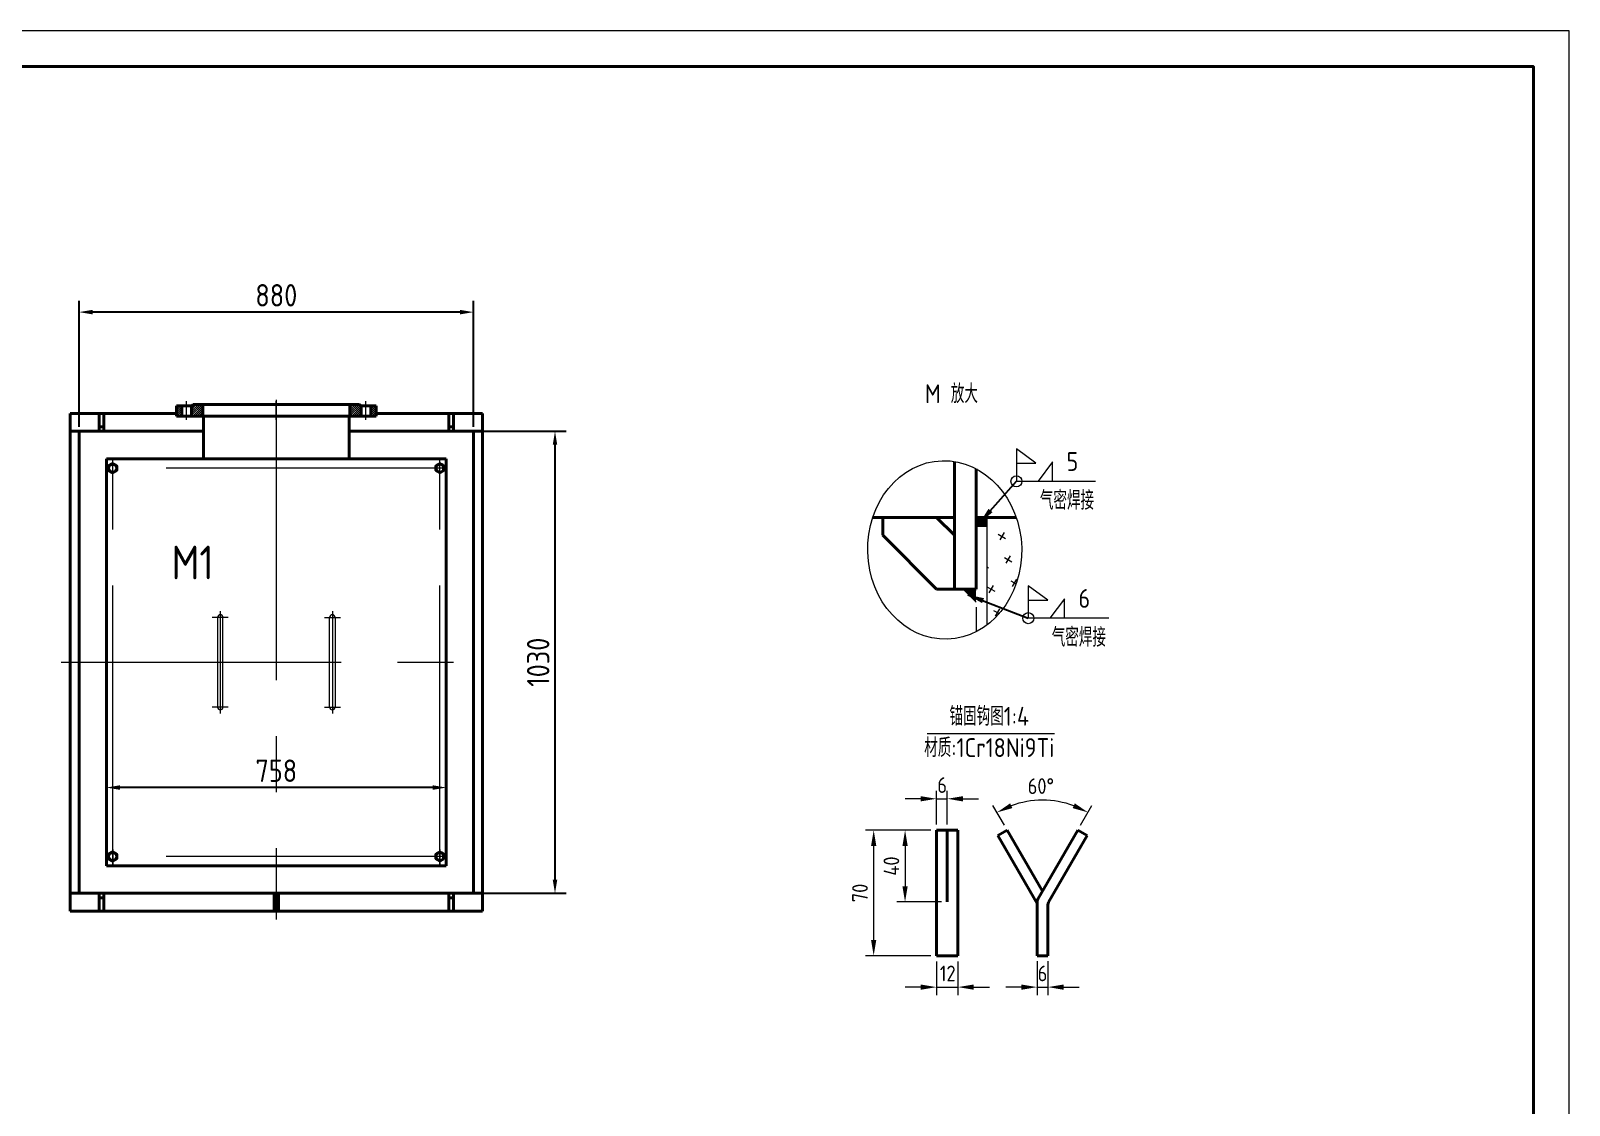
# Model space of a CAD drawing. Header units: millimetres. Extents: x 52110 to 400893, y -153728 to 31997.
# Drawn here: x 366059 to 369491, y -10986 to -8590 of the extents above; entities that cross this region are included whole.
import ezdxf

# ---------------------------------------------------------------- set-up
doc = ezdxf.new("R2010")
doc.units = ezdxf.units.MM
doc.header["$LTSCALE"] = 500
doc.linetypes.add('CENTER', pattern=[2, 1.25, -0.25, 0.25, -0.25])
doc.linetypes.add('PHANTOM2', pattern=[1.25, 0.625, -0.125, 0.125, -0.125, 0.125, -0.125])
for name, color, linetype, lineweight in [('2D', 4, 'PHANTOM2', 20), ('BIAOZHU', 3, 'Continuous', 25), ('POU', 4, 'Continuous', 20), ('SHI', 7, 'Continuous', 40), ('SW', 8, 'Continuous', 20), ('WEN', 3, 'Continuous', 20), ('XI', 2, 'Continuous', 20), ('ZHONG', 1, 'CENTER', 20)]:
    doc.layers.add(name, color=color, linetype=linetype, lineweight=lineweight)
doc.styles.add('GB', font='gbenor.shx', dxfattribs={"bigfont": 'gbcbig.shx'})
doc.styles.add('工程字', font='gbenor.shx', dxfattribs={"bigfont": 'gbcbig.shx'})
doc.dimstyles.new('GB-5', dxfattribs={"dimscale": 10, "dimtxt": 5, "dimasz": 3, "dimexe": 2.5, "dimexo": 1, "dimgap": 1.25, "dimtad": 1, "dimdsep": 46, "dimtxsty": '工程字', "dimcen": 5, "dimadec": 0, "dimazin": 0, "dimtfac": 0.7, "dimtix": 1, "dimtmove": 0, "dimatfit": 3, "dimfxl": 0, "dimtzin": 0, "dimarcsym": 0})
doc.dimstyles.new('ISO-25$0', dxfattribs={"dimscale": 40, "dimtxt": 3.5, "dimasz": 3.5, "dimexe": 1, "dimexo": 0.2, "dimgap": 1.2, "dimtad": 1, "dimtoh": 1, "dimdec": 1, "dimzin": 9, "dimdsep": 46, "dimtxsty": 'GB', "dimcen": 0, "dimclrd": 3, "dimclre": 3, "dimclrt": 256, "dimadec": 0, "dimazin": 2, "dimtfac": 1, "dimtdec": 1, "dimtix": 1, "dimtmove": 0, "dimatfit": 3, "dimldrblk": 'DOTSMALL', "dimfxl": 0, "dimlwd": -1, "dimlwe": 20, "dimarcsym": 0})
doc.dimstyles.get("Standard").update_dxf_attribs({"dimtxt": 0.18, "dimasz": 0.18, "dimexe": 0.18, "dimexo": 0.0625, "dimgap": 0.09, "dimtad": 0, "dimtih": 1, "dimtoh": 1, "dimdec": 4, "dimzin": 0, "dimdsep": 46, "dimtxsty": 'Standard', "dimcen": 0.09, "dimadec": 0, "dimazin": 0, "dimtfac": 1, "dimtdec": 4, "dimtofl": 0, "dimtmove": 0, "dimatfit": 3, "dimfxl": 0, "dimtolj": 1, "dimtzin": 0, "dimarcsym": 0})
pattern_1 = [(45, (-4144.3455, -3566.1863), (-2.245064, 2.245064), [])]

# ---------------------------------------------------------------- blocks, each defined once
blk = doc.blocks.new('*D150')
at = {"layer": 'BIAOZHU', "color": 0, "lineweight": -2}
for p, q in [((366166.9, -9473.2), (366166.9, -9192.4)), ((367046.9, -9473.2), (367046.9, -9192.4)), ((367016.9, -9217.4), (366196.9, -9217.4))]:
    blk.add_line(p, q, dxfattribs=at)
at = {"layer": 'BIAOZHU', "color": 0}
for points in [[(366196.9, -9212.4), (366196.9, -9222.4), (366166.9, -9217.4)], [(367016.9, -9212.4), (367016.9, -9222.4), (367046.9, -9217.4)]]:
    blk.add_solid(points, dxfattribs=at)
at = {"layer": 'Defpoints', "color": 0}
for p in [(366166.9, -9217.4), (366166.9, -9483.2), (367046.9, -9483.2)]:
    blk.add_point(p, dxfattribs=at)
at = {"layer": 'BIAOZHU', "color": 0, "insert": (366606.9, -9179.9), "char_height": 50, "attachment_point": 5, "style": '工程字'}
blk.add_mtext('880', dxfattribs=at)
blk = doc.blocks.new('*D151')
at = {"layer": 'BIAOZHU', "color": 0, "lineweight": -2}
for p, q in [((367056.9, -9483.2), (367253.5, -9483.2)), ((367228.5, -9513.2), (367228.5, -10483.2)), ((367056.9, -10513.2), (367253.5, -10513.2))]:
    blk.add_line(p, q, dxfattribs=at)
at = {"layer": 'BIAOZHU', "color": 0}
for points in [[(367223.5, -9513.2), (367233.5, -9513.2), (367228.5, -9483.2)], [(367223.5, -10483.2), (367233.5, -10483.2), (367228.5, -10513.2)]]:
    blk.add_solid(points, dxfattribs=at)
at = {"layer": 'Defpoints', "color": 0}
for p in [(367046.9, -9483.2), (367046.9, -10513.2), (367228.5, -10513.2)]:
    blk.add_point(p, dxfattribs=at)
at = {"layer": 'BIAOZHU', "color": 0, "insert": (367191, -9998.2), "char_height": 50, "attachment_point": 5, "rotation": 90, "style": '工程字'}
blk.add_mtext('1030', dxfattribs=at)
blk = doc.blocks.new('*D191')
at = {"layer": 'BIAOZHU', "color": 0, "lineweight": -2}
for p, q in [((366227.9, -10286.7), (366227.9, -10252.6)), ((366985.9, -10286.7), (366985.9, -10252.6)), ((366955.9, -10277.6), (366257.9, -10277.6))]:
    blk.add_line(p, q, dxfattribs=at)
at = {"layer": 'BIAOZHU', "color": 0}
for points in [[(366257.9, -10272.6), (366257.9, -10282.6), (366227.9, -10277.6)], [(366955.9, -10272.6), (366955.9, -10282.6), (366985.9, -10277.6)]]:
    blk.add_solid(points, dxfattribs=at)
at = {"layer": 'Defpoints', "color": 0}
for p in [(366227.9, -10277.6), (366227.9, -10296.7), (366985.9, -10296.7)]:
    blk.add_point(p, dxfattribs=at)
at = {"layer": 'BIAOZHU', "color": 0, "insert": (366606.9, -10240.1), "char_height": 50, "attachment_point": 5, "style": '工程字'}
blk.add_mtext('758', dxfattribs=at)
blk = doc.blocks.new('*D157')
at = {"layer": 'Defpoints', "color": 0}
for p in [(368303.9, -10652.6), (368327.9, -10652.6), (368327.9, -10722.6)]:
    blk.add_point(p, dxfattribs=at)
at = {"layer": 'WEN', "color": 3, "lineweight": 20}
for p, q in [((368303.9, -10665.1), (368303.9, -10740.6)), ((368327.9, -10665.1), (368327.9, -10740.6)), ((368268.9, -10722.6), (368233.9, -10722.6)), ((368303.9, -10722.6), (368327.9, -10722.6)), ((368362.9, -10722.6), (368397.9, -10722.6))]:
    blk.add_line(p, q, dxfattribs=at)
at = {"layer": 'WEN', "color": 3}
for points in [[(368268.9, -10716.8), (368268.9, -10728.5), (368303.9, -10722.6)], [(368362.9, -10716.8), (368362.9, -10728.5), (368327.9, -10722.6)]]:
    blk.add_solid(points, dxfattribs=at)
at = {"layer": 'WEN', "insert": (368315.9, -10692.1), "char_height": 35, "attachment_point": 5, "style": 'GB'}
blk.add_mtext('6', dxfattribs=at)
blk = doc.blocks.new('_DotSmall')
at = {"color": 0, "linetype": 'ByBlock', "const_width": 0.5}
blk.add_lwpolyline([(-0.0625, 0, 1), (0.0625, 0, 1)], format="xyb", close=True, dxfattribs=at)
blk = doc.blocks.new('A$C688D03D0')
at = {"layer": 'POU'}
h = blk.add_hatch(dxfattribs=at)
h.set_pattern_fill('ANSI31', color=256, style=0)
h.set_pattern_definition(pattern_1)
h.paths.add_polyline_path([(58.5, 34.5), (37, 34.5), (34, 31.5), (33.5, 31.5), (33.5, 8.5), (58.5, 8.5)])
h.paths.add_polyline_path([(0, 8.5), (11.5, 8.5), (11.5, 31.5), (0, 31.5)])
h = blk.add_hatch(dxfattribs=at)
h.set_pattern_fill('ANSI31', color=256, style=0)
h.set_pattern_definition(pattern_1)
h.paths.add_polyline_path([(433.5, 8.5), (445, 8.5), (445, 31.5), (433.5, 31.5)])
h.paths.add_polyline_path([(411.5, 8.5), (411.5, 31.5), (411, 31.5), (408, 34.5), (386.5, 34.5), (386.5, 8.5)])
at = {"layer": 'SHI'}
for p, q in [((37, 34.5), (34, 31.5)), ((37, 34.5), (408, 34.5)), ((58.5, 8.5), (58.5, 34.5)), ((386.5, 8.5), (386.5, 34.5)), ((408, 34.5), (411, 31.5)), ((0, 31.5), (34, 31.5)), ((0, 8.5), (0, 31.5)), ((0, 8.5), (445, 8.5)), ((11.5, 8.5), (11.5, 31.5)), ((33.5, 8.5), (33.5, 31.5)), ((411, 31.5), (445, 31.5)), ((411.5, 8.5), (411.5, 31.5)), ((433.5, 8.5), (433.5, 31.5)), ((445, 8.5), (445, 31.5))]:
    blk.add_line(p, q, dxfattribs=at)
at = {"layer": 'ZHONG'}
for p, q in [((22.5, 0), (22.5, 42)), ((222.5, 0), (222.5, 42)), ((422.5, 0), (422.5, 42))]:
    blk.add_line(p, q, dxfattribs=at)

msp = doc.modelspace()

# ---------------------------------------------------------------- hatches: boundary and pattern name
at = {"layer": 'POU'}
h = msp.add_hatch(dxfattribs=at)
h.set_pattern_fill('CROSS', color=256, scale=6, angle=-30, style=0)
h.set_pattern_definition([(330, (345245.602, 3154.19), (13.94557, -52.04557), [19.05, -57.15]), (240, (345258.613, 3157.675), (-52.04557, -13.94557), [19.05, -57.15])])
edge = h.paths.add_edge_path()
edge.add_ellipse((368097.72859, -9747.73858), major_axis=(5.74789, -198.96424), ratio=0.8630576181, start_angle=31.2355912, end_angle=109.99083263)
edge.add_line((368257.13472, -9675.05685), (368191.68886, -9675.05685))
edge.add_line((368191.68886, -9675.05685), (368191.68886, -9915.28898))
at = {"layer": 'WEN'}
h = msp.add_hatch(color=256, dxfattribs=at)
h.paths.add_polyline_path([(368191.68886, -9675.05685), (368191.68886, -9695.05685), (368167.68886, -9675.05685)], flags=17)
h.paths.add_polyline_path([(368191.68886, -9695.05685), (368167.68886, -9695.05685), (368167.68886, -9675.05685)])
for points in [[(368167.68886, -9695.05685), (368167.68886, -9675.05685), (368191.68886, -9695.05685)], [(368167.68886, -9835.05685), (368138.88886, -9835.05685), (368167.68886, -9863.85685)]]:
    msp.add_hatch(color=256, dxfattribs=at).paths.add_polyline_path(points)

# ---------------------------------------------------------------- linework, layer by layer
at = {"layer": '2D'}
for p, q in [((368191.68886, -9675.05685), (368191.68886, -9915.28898)), ((368167.68886, -9695.05685), (368191.68886, -9695.05685)), ((368167.68886, -9875.05685), (368167.68886, -9930.20291))]:
    msp.add_line(p, q, dxfattribs=at)
at = {"layer": 'SHI'}
for p, q in [((366384.38631, -9443.23089), (366146.88631, -9443.23089)), ((366146.88631, -10553.23089), (366146.88631, -9443.23089)), ((366211.88631, -9443.23089), (366211.88631, -9483.23089)), ((366221.88631, -9443.23089), (366211.88631, -9443.23089)), ((366221.88631, -9443.23089), (366221.88631, -9483.23089)), ((366409.38631, -9449.23089), (366804.38631, -9449.23089)), ((366444.38631, -9449.23089), (366444.38631, -9544.23089)), ((366769.38631, -9449.23089), (366769.38631, -9544.23089)), ((367066.88631, -9443.23089), (366829.38631, -9443.23089)), ((366991.88631, -9443.23089), (367001.88631, -9443.23089)), ((366991.88631, -9443.23089), (366991.88631, -9483.23089)), ((367001.88631, -9443.23089), (367001.88631, -9483.23089)), ((367066.88631, -10553.23089), (367066.88631, -9443.23089)), ((366146.88631, -9483.23089), (366444.38631, -9483.23089)), ((366166.88631, -10513.23089), (366166.88631, -9483.23089)), ((366221.88631, -9473.23089), (366211.88631, -9473.23089)), ((366769.38631, -9483.23089), (367066.88631, -9483.23089)), ((366991.88631, -9473.23089), (367001.88631, -9473.23089)), ((367046.88631, -10513.23089), (367046.88631, -9483.23089)), ((366985.88631, -9544.23089), (366227.88631, -9544.23089)), ((366227.88631, -9544.23089), (366227.88631, -10452.23089)), ((366985.88631, -9544.23089), (366985.88631, -10452.23089)), ((368119.68886, -9835.05685), (368119.68886, -9550.56913)), ((368167.68886, -9835.05685), (368167.68886, -9566.65721)), ((367937.25172, -9675.05685), (368119.68886, -9675.05685)), ((367959.68886, -9715.05685), (367959.68886, -9675.05685)), ((368079.68886, -9675.05685), (368119.68886, -9715.05685)), ((368167.68886, -9675.05685), (368257.13472, -9675.05685)), ((368079.68886, -9835.05685), (367959.68886, -9715.05685)), ((368119.68886, -9835.05685), (368079.68886, -9835.05685)), ((368167.68886, -9835.05685), (368119.68886, -9835.05685)), ((368079.3364, -10372.64314), (368127.3364, -10372.64314)), ((368079.3364, -10372.64314), (368079.3364, -10652.64314)), ((368103.3364, -10372.64314), (368103.3364, -10532.64314)), ((368127.3364, -10372.64314), (368127.3364, -10652.64314)), ((368216.5662, -10384.64314), (368237.35081, -10372.64314)), ((368216.5662, -10384.64314), (368303.87045, -10535.85853)), ((368237.35081, -10372.64314), (368315.87045, -10508.64314)), ((368394.39008, -10372.64314), (368305.47814, -10526.64314)), ((368415.17469, -10384.64314), (368329.47814, -10533.07392)), ((368415.17469, -10384.64314), (368394.39008, -10372.64314)), ((366985.88631, -10452.23089), (366227.88631, -10452.23089)), ((366146.88631, -10513.23089), (367066.88631, -10513.23089)), ((366211.88631, -10553.23089), (366211.88631, -10513.23089)), ((366221.88631, -10523.23089), (366211.88631, -10523.23089)), ((366221.88631, -10553.23089), (366221.88631, -10513.23089)), ((366601.88631, -10553.23089), (366601.88631, -10513.23089)), ((366611.88631, -10523.23089), (366601.88631, -10523.23089)), ((366611.88631, -10553.23089), (366611.88631, -10513.23089)), ((366991.88631, -10553.23089), (366991.88631, -10513.23089)), ((366991.88631, -10523.23089), (367001.88631, -10523.23089)), ((367001.88631, -10553.23089), (367001.88631, -10513.23089)), ((368303.87045, -10532.64314), (368303.87045, -10652.64314)), ((367066.88631, -10553.23089), (366146.88631, -10553.23089)), ((366221.88631, -10553.23089), (366211.88631, -10553.23089)), ((366611.88631, -10553.23089), (366601.88631, -10553.23089)), ((366991.88631, -10553.23089), (367001.88631, -10553.23089)), ((368327.87045, -10539.07392), (368327.87045, -10652.64314)), ((368079.3364, -10652.64314), (368127.3364, -10652.64314)), ((368303.87045, -10652.64314), (368327.87045, -10652.64314))]:
    msp.add_line(p, q, dxfattribs=at)
for points in [[(362962.77169, -13261.99791), (369410.77169, -13261.99791), (369410.77169, -8669.99791), (362962.77169, -8669.99791)], [(366980.88631, -9560.03473), (366971.88631, -9554.83858), (366962.88631, -9560.03473), (366962.88631, -9570.42704), (366971.88631, -9575.62319), (366980.88631, -9570.42704)], [(366232.88631, -10436.42704), (366241.88631, -10441.62319), (366250.88631, -10436.42704), (366250.88631, -10426.03473), (366241.88631, -10420.83858), (366232.88631, -10426.03473)], [(366980.88631, -10436.42704), (366971.88631, -10441.62319), (366962.88631, -10436.42704), (366962.88631, -10426.03473), (366971.88631, -10420.83858), (366980.88631, -10426.03473)]]:
    msp.add_lwpolyline(points, close=True, dxfattribs=at)
for points in [[(366241.88631, -9554.83858), (366232.88631, -9560.03473), (366232.88631, -9570.42704), (366241.88631, -9575.62319)], [(366241.88631, -9554.83858), (366250.88631, -9560.03473), (366250.88631, -9570.42704), (366241.88631, -9575.62319)]]:
    msp.add_lwpolyline(points, dxfattribs=at)
for centre in [(366241.88631, -9565.23089), (366971.88631, -9565.23089), (366241.88631, -10431.23089), (366971.88631, -10431.23089)]:
    msp.add_circle(centre, 9, dxfattribs=at)
for centre in [(368315.87045, -10532.64314), (368339.87045, -10539.07392)]:
    msp.add_arc(centre, 12, 150, 180, dxfattribs=at)
at = {"layer": 'SW'}
for p, q in [((366475.88631, -9898.23089), (366475.88631, -10098.23089)), ((366487.88631, -10098.23089), (366487.88631, -9898.23089)), ((366725.88631, -10098.23089), (366725.88631, -9898.23089)), ((366737.88631, -9898.23089), (366737.88631, -10098.23089))]:
    msp.add_line(p, q, dxfattribs=at)
for centre, start, end in [((366481.88631, -9898.23089), 0, 180), ((366731.88631, -9898.23089), 0, 180), ((366481.88631, -10098.23089), 180, 0), ((366731.88631, -10098.23089), 180, 0)]:
    msp.add_arc(centre, 6, start, end, dxfattribs=at)
at = {"layer": 'WEN'}
for p, q in [((368301.013, -9554.49403), (368257.77142, -9522.31832)), ((368257.77142, -9522.31832), (368257.77142, -9594.65482)), ((368257.77142, -9554.49403), (368301.013, -9554.49403)), ((368338.1392, -9551.41324), (368305.9635, -9594.65482)), ((368338.1392, -9594.65482), (368338.1392, -9551.41324)), ((368257.77142, -9594.65482), (368434.34902, -9594.65482)), ((368191.68886, -9695.05685), (368167.68886, -9675.05685)), ((368138.88886, -9835.05685), (368167.68886, -9863.85685)), ((368284.26462, -9827.56603), (368284.26462, -9899.90253)), ((368327.5062, -9859.74174), (368284.26462, -9827.56603)), ((368284.26462, -9859.74174), (368327.5062, -9859.74174)), ((368364.6324, -9856.66095), (368332.45669, -9899.90253)), ((368364.6324, -9899.90253), (368364.6324, -9856.66095)), ((368463.72081, -9899.90253), (368284.26462, -9899.90253)), ((368058.49523, -10157.12414), (368342.77338, -10157.12414))]:
    msp.add_line(p, q, dxfattribs=at)
at = {"layer": 'WEN', "color": 3, "lineweight": 20}
for p, q in [((368079.3364, -10360.14314), (368079.3364, -10284.64314)), ((368103.3364, -10360.14314), (368103.3364, -10284.64314)), ((368044.3364, -10302.64314), (368009.3364, -10302.64314)), ((368079.3364, -10302.64314), (368103.3364, -10302.64314)), ((368138.3364, -10302.64314), (368173.3364, -10302.64314)), ((368231.10081, -10361.81783), (368205.44795, -10317.38577)), ((368400.64008, -10361.81783), (368426.29294, -10317.38577)), ((368066.8364, -10372.64314), (367921.3364, -10372.64314)), ((368066.8364, -10372.64314), (367991.3364, -10372.64314)), ((367939.3364, -10617.64314), (367939.3364, -10407.64314)), ((368009.3364, -10407.64314), (368009.3364, -10497.64314)), ((368090.8364, -10532.64314), (367991.3364, -10532.64314)), ((368066.8364, -10652.64314), (367921.3364, -10652.64314)), ((368079.3364, -10665.14314), (368079.3364, -10740.64314)), ((368127.3364, -10665.14314), (368127.3364, -10740.64314)), ((368044.3364, -10722.64314), (368009.3364, -10722.64314)), ((368079.3364, -10722.64314), (368127.3364, -10722.64314)), ((368162.3364, -10722.64314), (368197.3364, -10722.64314))]:
    msp.add_line(p, q, dxfattribs=at)
at = {"layer": 'WEN'}
for centre in [(368257.77142, -9594.65482), (368284.26462, -9899.90253)]:
    msp.add_circle(centre, 12.31371, dxfattribs=at)
at = {"layer": 'WEN', "color": 3, "lineweight": 20}
msp.add_arc((368315.87045, -10508.64314), 202.84499, 69.89843657, 110.10156343, dxfattribs=at)
at = {"layer": 'WEN'}
msp.add_ellipse((368097.72859, -9747.73858), major_axis=(5.74789, -198.96424), ratio=0.8630576181, dxfattribs=at)
at = {"layer": 'WEN', "color": 3}
for points in [[(368044.3364, -10296.80981), (368044.3364, -10308.47648), (368079.3364, -10302.64314)], [(368138.3364, -10296.80981), (368138.3364, -10308.47648), (368103.3364, -10302.64314)], [(368248.62556, -10323.43909), (368243.68564, -10312.86987), (368214.44795, -10332.97423)], [(368388.05525, -10312.86987), (368383.11534, -10323.43909), (368417.29294, -10332.97423)], [(367933.50307, -10407.64314), (367945.16973, -10407.64314), (367939.3364, -10372.64314)], [(368003.50307, -10407.64314), (368015.16973, -10407.64314), (368009.3364, -10372.64314)], [(368003.50307, -10497.64314), (368015.16973, -10497.64314), (368009.3364, -10532.64314)], [(367933.50307, -10617.64314), (367945.16973, -10617.64314), (367939.3364, -10652.64314)], [(368044.3364, -10716.80981), (368044.3364, -10728.47648), (368079.3364, -10722.64314)], [(368162.3364, -10716.80981), (368162.3364, -10728.47648), (368127.3364, -10722.64314)]]:
    msp.add_solid(points, dxfattribs=at)
at = {"layer": 'XI'}
msp.add_lwpolyline([(362762.77169, -13341.99791), (369490.77169, -13341.99791), (369490.77169, -8589.99791), (362762.77169, -8589.99791)], close=True, dxfattribs=at)
at = {"layer": 'ZHONG'}
for p, q in [((366606.88631, -9412.84298), (366606.88631, -10572.15201)), ((366241.88631, -10452.23089), (366241.88631, -9544.23089)), ((366241.88631, -9580.46133), (366241.88631, -9544.73089)), ((366985.88631, -9565.23089), (366241.88631, -9565.23089)), ((366971.88631, -10452.23089), (366971.88631, -9544.23089)), ((366971.88631, -9580.46133), (366971.88631, -9544.73089)), ((366499.73309, -9898.23089), (366464.03953, -9898.23089)), ((366481.88631, -9884.2601), (366481.88631, -10112.20167)), ((366714.03953, -9898.23089), (366749.73309, -9898.23089)), ((366731.88631, -9884.2601), (366731.88631, -10112.20167)), ((366126.88631, -9998.23089), (367072.14192, -9998.23089)), ((366499.73309, -10098.23089), (366464.03953, -10098.23089)), ((366714.03953, -10098.23089), (366749.73309, -10098.23089)), ((366241.88631, -10416.00044), (366241.88631, -10451.73089)), ((366985.88631, -10431.23089), (366241.88631, -10431.23089)), ((366971.88631, -10416.00044), (366971.88631, -10451.73089))]:
    msp.add_line(p, q, dxfattribs=at)

# ---------------------------------------------------------------- block references
at = {"layer": 'WEN'}
msp.add_blockref('A$C688D03D0', (366384.38622, -9457.7387), dxfattribs=at)

# ---------------------------------------------------------------- texts
at = {"layer": 'BIAOZHU', "style": 'GB'}
msp.add_text('M1', height=75, dxfattribs=at).set_placement((366373.03954, -9813.1685))
at = {"layer": 'WEN', "style": 'GB'}
for s, p in [('5', (368369.6862, -9571.54832)), ('气密焊接', (368310.0024, -9658.13071)), ('6', (368396.1794, -9876.79603)), ('气密焊接', (368336.4956, -9963.37842))]:
    msp.add_text(s, height=42, dxfattribs=at).set_placement(p)
at = {"layer": 'WEN', "insert": (368053.73745, -9420.51271), "char_height": 42, "width": 641.13444, "attachment_point": 7, "style": 'GB'}
msp.add_mtext('M 放大', dxfattribs=at)
at = {"layer": 'WEN', "color": 3, "attachment_point": 5, "style": 'GB'}
for s, insert, char_height in [('锚固钩图1:4\\P材质:1Cr18Ni9Ti', (368197.13448, -10153.57844), 42), ('6', (368092.05658, -10272.14314), 35), ('12', (368104.41431, -10692.14314), 35)]:
    msp.add_mtext(s, dxfattribs=dict(at, insert=insert, char_height=char_height))
at = {"layer": 'WEN', "color": 3, "char_height": 35, "attachment_point": 5, "style": 'GB'}
for s, insert, rotation in [('60°', (368312.36448, -10274.35931), 0.85734637), ('40', (367978.8364, -10452.64314), 90), ('70', (367908.8364, -10512.64314), 90)]:
    msp.add_mtext(s, dxfattribs=dict(at, insert=insert, rotation=rotation))

# ---------------------------------------------------------------- dimensions: what is measured, and where the dimension line sits
at = {"layer": 'BIAOZHU'}
for base, p1, p2, picture, middle in [((366166.88631, -9217.37261), (367046.88631, -9483.23089), (366166.88631, -9483.23089), '*D150', (366606.88631, -9179.87261)), ((366227.88631, -10277.55652), (366985.88631, -10296.749), (366227.88631, -10296.749), '*D191', (366606.88631, -10240.05652))]:
    dim = msp.add_linear_dim(base=base, p1=p1, p2=p2, dimstyle='GB-5', override={"dimfxl": 0.09}, dxfattribs=at)
    dim.commit()
    dim.dimension.update_dxf_attribs({"geometry": picture, "text_midpoint": middle})
dim = msp.add_linear_dim(base=(367228.47452, -10513.23089), p1=(367046.88631, -9483.23089), p2=(367046.88631, -10513.23089), angle=90, dimstyle='GB-5', override={"dimfxl": 0.09}, dxfattribs=at)
dim.commit()
dim.dimension.update_dxf_attribs({"geometry": '*D151', "text_midpoint": (367190.97452, -9998.23089)})
at = {"layer": 'WEN', "color": 3}
dim = msp.add_linear_dim(base=(368327.87045, -10722.64314), p1=(368303.87045, -10652.64314), p2=(368327.87045, -10652.64314), dimstyle='ISO-25$0', override={"dimscale": 10, "dimexe": 1.8, "dimexo": 1.25, "dimgap": 1.3, "dimtoh": 0, "dimdec": 2, "dimlfac": 0.25, "dimzin": 8, "dimazin": 0, "dimtdec": 2, "dimlwd": 20}, dxfattribs=at)
dim.commit()
dim.dimension.update_dxf_attribs({"geometry": '*D157', "text_midpoint": (368315.87045, -10692.14314)})

# ---------------------------------------------------------------- leaders
at = {"layer": 'WEN'}
for points in [[(368176.11978, -9686.69961), (368257.77142, -9594.65482)], [(368149.65686, -9847.83981), (368284.26462, -9899.90253)]]:
    msp.add_leader(points, dimstyle='Standard', override={"dimscale": 10, "dimtxt": 3.5, "dimasz": 3.6, "dimexe": 1.8, "dimexo": 0, "dimgap": 1, "dimtad": 1, "dimtih": 0, "dimtoh": 0, "dimzin": 12, "dimcen": 0, "dimtdec": 0, "dimtix": 1, "dimtofl": 1}, dxfattribs=at)

doc.saveas('drawing.dxf')
